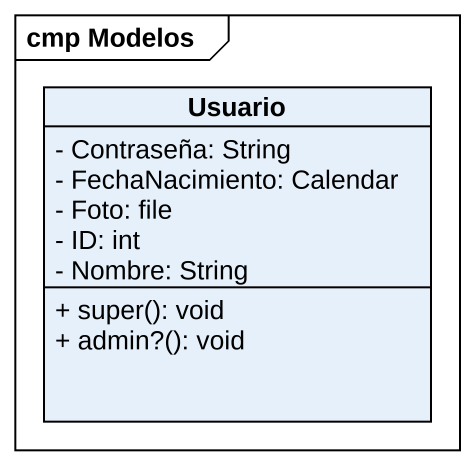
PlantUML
@startuml
mainframe cmp Modelos
hide circle
hide empty members
skinparam classAttributeIconSize 0
class Usuario {
  - Contraseña: String
  - FechaNacimiento: Calendar
  - Foto: file
  - ID: int
  - Nombre: String
  + super(): void
  + admin?(): void
}
@enduml
